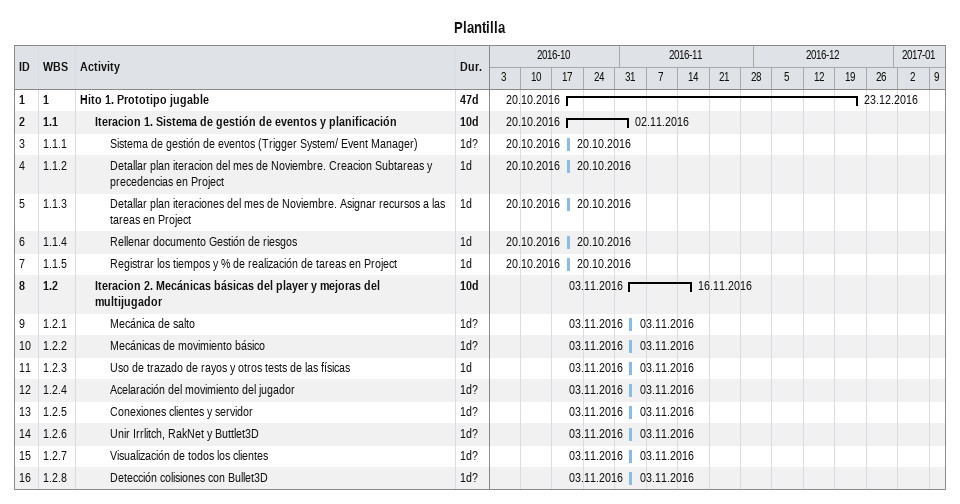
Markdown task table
Plantilla

| ID | WBS | Task | Duration | Start | Finish |
|---|---|---|---|---|---|
| 1 | 1 | **Hito 1. Prototipo jugable** | 47d | 2016-10-20 | 2016-12-23 |
| 2 | 1.1 | **Iteracion 1. Sistema de gestión de eventos y planificación** | 10d | 2016-10-20 | 2016-11-02 |
| 3 | 1.1.1 | Sistema de gestión de eventos (Trigger System/ Event Manager) | 1d? | 2016-10-20 | 2016-10-20 |
| 4 | 1.1.2 | Detallar plan iteracion del mes de Noviembre. Creacion Subtareas y precedencias en Project | 1d | 2016-10-20 | 2016-10-20 |
| 5 | 1.1.3 | Detallar plan iteraciones del mes de Noviembre. Asignar recursos a las tareas en Project | 1d | 2016-10-20 | 2016-10-20 |
| 6 | 1.1.4 | Rellenar documento Gestión de riesgos | 1d | 2016-10-20 | 2016-10-20 |
| 7 | 1.1.5 | Registrar los tiempos y % de realización de tareas en Project | 1d | 2016-10-20 | 2016-10-20 |
| 8 | 1.2 | **Iteracion 2. Mecánicas básicas del player y mejoras del multijugador** | 10d | 2016-11-03 | 2016-11-16 |
| 9 | 1.2.1 | Mecánica de salto | 1d? | 2016-11-03 | 2016-11-03 |
| 10 | 1.2.2 | Mecánicas de movimiento básico | 1d? | 2016-11-03 | 2016-11-03 |
| 11 | 1.2.3 | Uso de trazado de rayos y otros tests de las físicas | 1d | 2016-11-03 | 2016-11-03 |
| 12 | 1.2.4 | Acelaración del movimiento del jugador | 1d? | 2016-11-03 | 2016-11-03 |
| 13 | 1.2.5 | Conexiones clientes y servidor | 1d? | 2016-11-03 | 2016-11-03 |
| 14 | 1.2.6 | Unir Irrlitch, RakNet y Buttlet3D | 1d? | 2016-11-03 | 2016-11-03 |
| 15 | 1.2.7 | Visualización de todos los clientes | 1d? | 2016-11-03 | 2016-11-03 |
| 16 | 1.2.8 | Detección colisiones con Bullet3D | 1d? | 2016-11-03 | 2016-11-03 |
